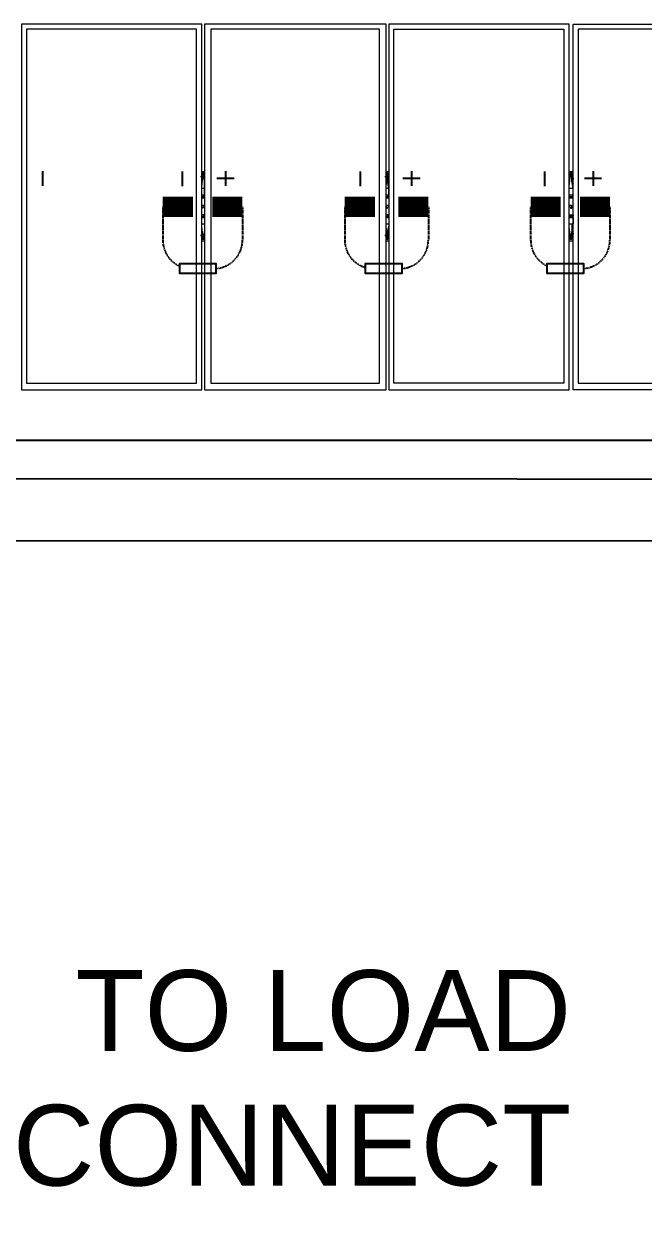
# Model space of a CAD drawing. Header units: feet. Extents: x -9903 to 12307, y -41 to 4121.
# Drawn here: x 9156.3 to 9309.6, y 2117 to 2414.5 of the extents above; entities that cross this region are included whole.
import ezdxf
from ezdxf.lldxf.tags import DXFTag

# ---------------------------------------------------------------- set-up
doc = ezdxf.new("R2010")
doc.units = ezdxf.units.FT
doc.header["$MEASUREMENT"] = 0
doc.linetypes.add('HIDDEN', pattern=[0.375, 0.25, -0.125])
for name, color, linetype in [('E-HARN-COMP', 8, 'Continuous'), ('E-TRNK-CABL-NEG', 6, 'HIDDEN'), ('E-TRUNK-CABLE-POS', 6, 'HIDDEN'), ('G-ANNO-TEXT', 1, 'Continuous'), ('Polarity-Text', 7, 'Continuous'), ('PV-DC-CABL-UG+', 5, 'DC+'), ('PV-DC-CABL-UG-', 10, 'DC-')]:
    doc.layers.add(name, color=color, linetype=linetype)
doc.styles.add('NEI-A', font='arial.ttf')
tags = doc.linetypes.add('DC+', pattern='A,0.176989,-0.049113,["DC+",NEI-A,S=0.1,R=0,X=0,Y=-0.05],-0.049113,-0.250887,0.176989', length=0.703091).pattern_tags.tags
tags[6] = DXFTag(74, 10)
tags = doc.linetypes.add('DC-', pattern='A,0.176989,-0.049113,["DC-",NEI-A,S=0.1,R=0,X=0,Y=-0.05],-0.049113,-0.250887,0.176989', length=0.703091).pattern_tags.tags
tags[6] = DXFTag(74, 10)

# ---------------------------------------------------------------- blocks, each defined once
blk = doc.blocks.new('A$Cc93f9aa1')
at = {"lineweight": 5}
for points in [[(8.8646, 0), (8.6346, 0), (8.6346, 0.4666), (8.8646, 0.4666)], [(8.8696, 0), (9.0996, 0), (9.0996, 0.4666), (8.8696, 0.4666)], [(9.103, 0), (9.3346, 0), (9.3346, 0.4666), (9.103, 0.4666)], [(9.338, 0), (9.5679, 0), (9.5679, 0.4666), (9.338, 0.4666)], [(8.858, 0.0067), (8.858, 0.4583), (8.6413, 0.4583), (8.6413, 0.0067)], [(8.8763, 0.4583), (9.093, 0.4583), (9.093, 0.0067), (8.8763, 0.0067)], [(9.3263, 0.0067), (9.3263, 0.4583), (9.1113, 0.4583), (9.1113, 0.0067)], [(9.3446, 0.4583), (9.3446, 0.0067), (9.5613, 0.0067), (9.5613, 0.4583)], [(8.868, 0.235), (8.8663, 0.235), (8.8663, 0.2317), (8.8696, 0.2317), (8.8696, 0.2333), (8.868, 0.2333)], [(9.1013, 0.235), (9.1013, 0.2333), (9.0996, 0.2333), (9.0996, 0.2317), (9.1013, 0.2317), (9.103, 0.2317), (9.103, 0.2333), (9.103, 0.235)], [(9.3363, 0.235), (9.3363, 0.2333), (9.3346, 0.2333), (9.3346, 0.2317), (9.3363, 0.2317), (9.338, 0.2317), (9.338, 0.2333)]]:
    blk.add_lwpolyline(points, close=True, dxfattribs=at)
for points in [[(8.8696, 0.2767), (8.8646, 0.2767)], [(9.103, 0.2767), (9.0996, 0.2767)], [(9.338, 0.2767), (9.3346, 0.2767)], [(8.868, 0.27), (8.868, 0.2733), (8.8663, 0.2733), (8.8663, 0.27), (8.8646, 0.2683)], [(8.8663, 0.255), (8.8646, 0.255), (8.8663, 0.2567), (8.8663, 0.2633), (8.868, 0.2733)], [(8.868, 0.2733), (8.868, 0.275), (8.868, 0.2733)], [(9.1013, 0.255), (9.0996, 0.255), (9.0996, 0.2567), (9.1013, 0.2633), (9.1013, 0.2733), (9.1013, 0.275), (9.1013, 0.2717), (9.0996, 0.27), (9.0996, 0.2683)], [(9.1013, 0.275), (9.103, 0.275)], [(9.103, 0.27), (9.103, 0.2733)], [(9.3363, 0.27), (9.3363, 0.2733), (9.3346, 0.2717), (9.3346, 0.2683)], [(9.3363, 0.255), (9.3346, 0.255), (9.3346, 0.2633), (9.3363, 0.2733)], [(9.3363, 0.275), (9.338, 0.275)], [(9.3363, 0.2733), (9.3363, 0.275), (9.3363, 0.2733)], [(8.8663, 0.2467), (8.8646, 0.2467), (8.8646, 0.255)], [(8.8696, 0.2467), (8.8646, 0.2467)], [(9.1013, 0.2467), (9.0996, 0.2467), (9.0996, 0.255)], [(9.103, 0.2467), (9.0996, 0.2467)], [(9.3363, 0.2467), (9.3346, 0.2467), (9.3346, 0.255)], [(9.338, 0.2467), (9.3346, 0.2467)], [(8.8696, 0.245), (8.8646, 0.245), (8.8663, 0.245)], [(8.8696, 0.2433), (8.8663, 0.2433), (8.8646, 0.2433), (8.8646, 0.245)], [(9.103, 0.245), (9.0996, 0.245), (9.1013, 0.245)], [(9.0996, 0.245), (9.0996, 0.2433), (9.103, 0.2433)], [(9.338, 0.245), (9.3346, 0.245), (9.3363, 0.245)], [(9.3346, 0.245), (9.3346, 0.2433), (9.338, 0.2433)], [(8.8696, 0.2217), (8.8663, 0.2217), (8.8646, 0.2217), (8.8646, 0.22)], [(8.8696, 0.22), (8.8646, 0.22), (8.8663, 0.22)], [(8.8663, 0.2183), (8.8646, 0.2183), (8.8646, 0.21), (8.8663, 0.2), (8.8663, 0.1933), (8.868, 0.1917), (8.8696, 0.1917)], [(8.8646, 0.2183), (8.8696, 0.2183)], [(9.103, 0.2217), (9.0996, 0.2217), (9.0996, 0.22)], [(9.103, 0.22), (9.0996, 0.22), (9.1013, 0.22)], [(9.1013, 0.2183), (9.0996, 0.2183), (9.0996, 0.21), (9.1013, 0.2), (9.1013, 0.1917), (9.1013, 0.19), (9.103, 0.19)], [(9.0996, 0.2183), (9.103, 0.2183)], [(9.338, 0.2217), (9.3346, 0.2217), (9.3346, 0.22)], [(9.338, 0.22), (9.3346, 0.22), (9.3363, 0.22)], [(9.3363, 0.2183), (9.3346, 0.2183), (9.3346, 0.21), (9.3346, 0.2), (9.3363, 0.1933), (9.3363, 0.1917), (9.338, 0.1917)], [(9.3346, 0.2183), (9.338, 0.2183)], [(8.8646, 0.1967), (8.8663, 0.195), (8.8663, 0.1917), (8.868, 0.1917), (8.868, 0.19), (8.868, 0.1917), (8.868, 0.195)], [(8.8696, 0.1883), (8.8646, 0.1883)], [(9.1013, 0.19), (9.1013, 0.1933), (9.0996, 0.195), (9.0996, 0.1967)], [(9.103, 0.1883), (9.0996, 0.1883)], [(9.1013, 0.1917), (9.103, 0.1917), (9.103, 0.195)], [(9.3346, 0.1967), (9.3346, 0.1933), (9.3363, 0.1933), (9.3363, 0.19), (9.3363, 0.1917), (9.3363, 0.195)], [(9.338, 0.1883), (9.3346, 0.1883)], [(9.3363, 0.19), (9.338, 0.19)]]:
    blk.add_lwpolyline(points, dxfattribs=at)
at = {"color": 8, "lineweight": 5, "true_color": 0x808080}
for points in [[(8.8696, 0.2767), (8.8646, 0.2767)], [(9.103, 0.2767), (9.0996, 0.2767)], [(9.338, 0.2767), (9.3346, 0.2767)], [(8.8646, 0.2733), (8.8663, 0.2733), (8.8663, 0.275), (8.868, 0.275)], [(8.8646, 0.27), (8.8663, 0.27), (8.8663, 0.2683), (8.8646, 0.2617)], [(8.8646, 0.2667), (8.8646, 0.2683)], [(8.868, 0.2733), (8.868, 0.2733)], [(8.868, 0.2733), (8.8696, 0.2583)], [(8.8696, 0.2683), (8.868, 0.27)], [(9.0996, 0.2733), (9.1013, 0.275)], [(9.0996, 0.2617), (9.0996, 0.27), (9.1013, 0.27)], [(9.0996, 0.2667), (9.0996, 0.2683), (9.1013, 0.2683)], [(9.1013, 0.2733), (9.103, 0.2583)], [(9.103, 0.2733), (9.103, 0.2733)], [(9.103, 0.2683), (9.103, 0.27)], [(9.3346, 0.2733), (9.3346, 0.275), (9.3363, 0.275)], [(9.3346, 0.2617), (9.3346, 0.27), (9.3363, 0.27)], [(9.3346, 0.2667), (9.3346, 0.2683)], [(9.3363, 0.2733), (9.3363, 0.2733)], [(9.3363, 0.2733), (9.338, 0.2583)], [(9.338, 0.2683), (9.338, 0.27)], [(8.8696, 0.255), (8.8646, 0.255)], [(9.103, 0.255), (9.0996, 0.255)], [(9.338, 0.255), (9.3346, 0.255)], [(8.8646, 0.21), (8.8696, 0.21)], [(8.8646, 0.195), (8.8663, 0.195), (8.8663, 0.1967), (8.8646, 0.2033)], [(8.8696, 0.2067), (8.868, 0.1917)], [(9.0996, 0.21), (9.103, 0.21)], [(9.0996, 0.2033), (9.0996, 0.195), (9.1013, 0.195)], [(9.103, 0.2067), (9.1013, 0.1917)], [(9.3346, 0.21), (9.338, 0.21)], [(9.3346, 0.2033), (9.3346, 0.195), (9.3363, 0.195)], [(9.338, 0.2067), (9.3363, 0.1917)], [(8.8646, 0.1967), (8.8646, 0.1983)], [(8.868, 0.19), (8.8663, 0.19), (8.8663, 0.1917), (8.8646, 0.1917)], [(8.8696, 0.1883), (8.8646, 0.1883)], [(8.868, 0.195), (8.8696, 0.1967)], [(8.868, 0.1917), (8.868, 0.1917)], [(9.1013, 0.1967), (9.0996, 0.1967), (9.0996, 0.1983)], [(9.1013, 0.19), (9.1013, 0.1917), (9.0996, 0.1917)], [(9.103, 0.1883), (9.0996, 0.1883)], [(9.103, 0.1967), (9.103, 0.195), (9.1046, 0.195)], [(9.103, 0.1917), (9.103, 0.1917)], [(9.3346, 0.1967), (9.3346, 0.1983)], [(9.3363, 0.19), (9.3346, 0.19), (9.3346, 0.1917)], [(9.338, 0.1883), (9.3346, 0.1883)], [(9.3363, 0.1917), (9.3363, 0.1917)], [(9.338, 0.1967), (9.338, 0.195), (9.3396, 0.195)]]:
    blk.add_lwpolyline(points, dxfattribs=at)
for points in [[(8.8696, 0.27), (8.868, 0.27)], [(9.1046, 0.27), (9.103, 0.27)], [(9.3396, 0.27), (9.338, 0.27)], [(8.868, 0.195), (8.8696, 0.195)]]:
    blk.add_lwpolyline(points, close=True, dxfattribs=at)

msp = doc.modelspace()

# ---------------------------------------------------------------- linework, layer by layer
at = {"layer": 'E-HARN-COMP', "const_width": 5}
for points in [[(9190.58, 2369.27), (9198.03, 2369.27)], [(9202.84, 2369.27), (9210.3, 2369.27)], [(9235.6, 2369.27), (9243.05, 2369.27)], [(9248.84, 2369.27), (9256.29, 2369.27)], [(9281.6, 2369.27), (9289.05, 2369.27)], [(9293.77, 2369.27), (9301.22, 2369.27)]]:
    msp.add_lwpolyline(points, dxfattribs=at)
at = {"layer": 'E-HARN-COMP'}
for points in [[(9199.26, 2355.19), (9194.69, 2355.19), (9194.69, 2352.86), (9199.26, 2352.86)], [(9199.26, 2352.86), (9203.82, 2352.86), (9203.82, 2355.19), (9199.26, 2355.19)], [(9245.26, 2355.19), (9240.69, 2355.19), (9240.69, 2352.86), (9245.26, 2352.86)], [(9245.26, 2352.86), (9249.82, 2352.86), (9249.82, 2355.19), (9245.26, 2355.19)], [(9290.18, 2355.19), (9285.62, 2355.19), (9285.62, 2352.86), (9290.18, 2352.86)], [(9290.18, 2352.86), (9294.75, 2352.86), (9294.75, 2355.19), (9290.18, 2355.19)]]:
    msp.add_lwpolyline(points, dxfattribs=at)
at = {"layer": 'E-TRNK-CABL-NEG', "ltscale": 0.1}
for points in [[(9190.58, 2369.27), (9190.58, 2361.04, 0.294061), (9194.69, 2354.64, 0.294061)], [(9235.6, 2369.27), (9235.6, 2361.04, 0.334879), (9240.69, 2354.28, 0.334879)], [(9281.6, 2369.27), (9281.6, 2361.04, 0.289984), (9285.62, 2354.69, 0.289984)]]:
    msp.add_lwpolyline(points, format="xyb", dxfattribs=at)
at = {"layer": 'E-TRUNK-CABLE-POS', "ltscale": 0.1}
for points in [[(9210.3, 2369.27), (9210.3, 2361.04, -0.391396), (9203.82, 2354.03, -0.391396)], [(9256.29, 2369.27), (9256.29, 2361.04, -0.391396), (9249.82, 2354.03, -0.391396)], [(9301.22, 2369.27), (9301.22, 2361.04, -0.391396), (9294.75, 2354.03, -0.391396)]]:
    msp.add_lwpolyline(points, format="xyb", dxfattribs=at)
at = {"layer": 'Polarity-Text'}
for p, q in [((9160.85, 2378.13), (9160.85, 2374.51)), ((9195.35, 2378.05), (9195.35, 2374.43)), ((9206.1, 2378.13), (9206.1, 2374.51)), ((9239.38, 2378.05), (9239.38, 2374.43)), ((9252.1, 2378.13), (9252.1, 2374.51)), ((9284.99, 2378.05), (9284.99, 2374.43)), ((9297.03, 2378.13), (9297.03, 2374.51)), ((9208.24, 2376.32), (9203.97, 2376.32)), ((9254.24, 2376.32), (9249.96, 2376.32)), ((9299.16, 2376.32), (9294.89, 2376.32))]:
    msp.add_line(p, q, dxfattribs=at)
at = {"layer": 'PV-DC-CABL-UG+', "ltscale": 0.6}
for points in [[(9731.19, 2311.43), (9132.56, 2311.43), (9132.56, 2289.59)], [(10986.14, 2286.5), (9135.5, 2286.64)]]:
    msp.add_lwpolyline(points, dxfattribs=at)
at = {"layer": 'PV-DC-CABL-UG-', "ltscale": 0.6}
msp.add_lwpolyline([(9752.41, 2301.66), (9120.04, 2301.92)], dxfattribs=at)

# ---------------------------------------------------------------- block references
at = {"xscale": 194.04614304, "yscale": 194.04614304, "zscale": 194.04614304, "rotation": 180}
msp.add_blockref('A$Cc93f9aa1', (11012.23, 2414.55), dxfattribs=at)

# ---------------------------------------------------------------- texts
at = {"layer": 'G-ANNO-TEXT', "insert": (9291.62, 2126.69, -22.9), "char_height": 20, "width": 320.0701, "attachment_point": 9, "style": 'NEI-A', "bg_fill": 3, "box_fill_scale": 1.5, "bg_fill_color": 256, "bg_fill_transparency": 0}
msp.add_mtext('TO LOAD \\PBREAK DISCONNECT', dxfattribs=at)

doc.saveas('drawing.dxf')
